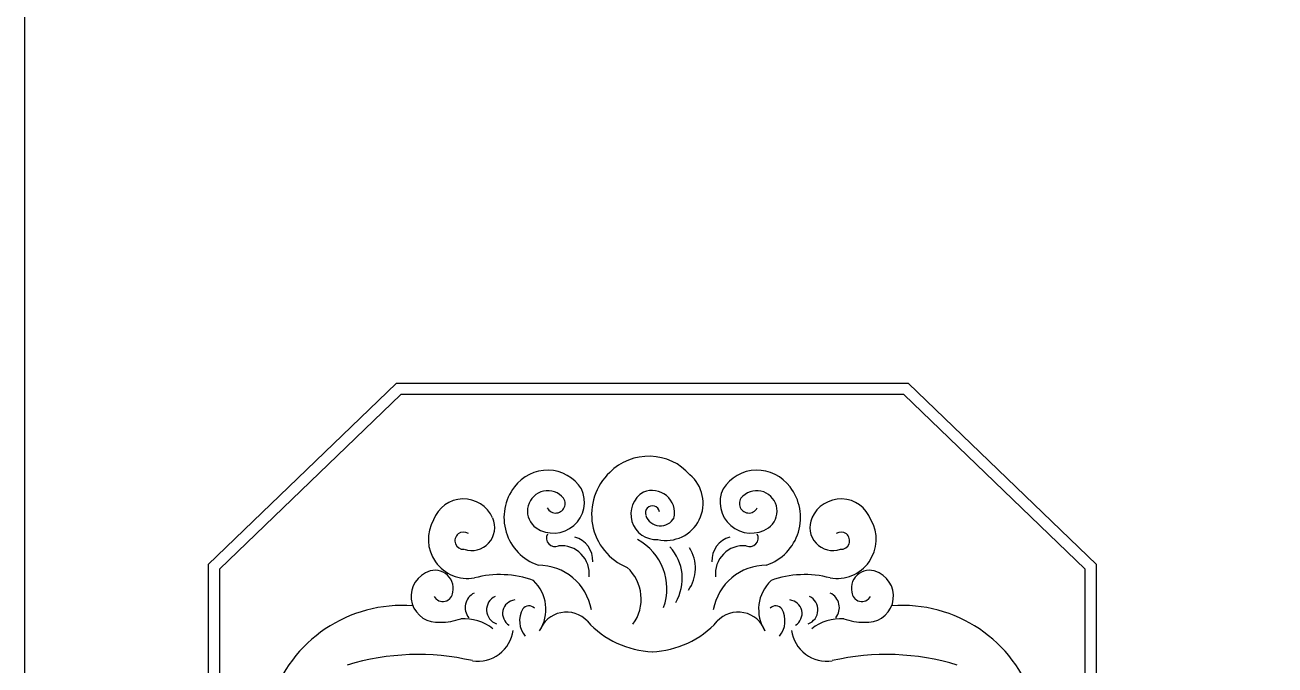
# Model space of a CAD drawing. Header units: millimetres. Extents: x -159345 to -158169, y -77510 to -76933.
# Drawn here: x -159344.5 to -159238.9, y -77427.1 to -77373.1 of the extents above; entities that cross this region are included whole.
import ezdxf

# ---------------------------------------------------------------- set-up
doc = ezdxf.new("R2010")
doc.units = ezdxf.units.MM
doc.header["$LTSCALE"] = 2
doc.header["$MEASUREMENT"] = 0
doc.layers.add('图库', color=1, linetype='CONTINUOUS')
doc.layers.add('标注', color=7, linetype='CONTINUOUS', lineweight=25)

msp = doc.modelspace()

# ---------------------------------------------------------------- linework, layer by layer
at = {"layer": '图库', "color": 0}
for p, q in [((-159313.15, -77403.35), (-159329.04, -77418.65)), ((-159313.15, -77403.35), (-159329.04, -77418.65)), ((-159269.89, -77403.35), (-159313.15, -77403.35)), ((-159269.89, -77403.35), (-159313.15, -77403.35)), ((-159254.01, -77418.65), (-159269.89, -77403.35)), ((-159254.01, -77418.65), (-159269.89, -77403.35)), ((-159312.77, -77404.3), (-159328.09, -77419.05)), ((-159312.77, -77404.3), (-159328.09, -77419.05)), ((-159270.28, -77404.3), (-159312.77, -77404.3)), ((-159270.28, -77404.3), (-159312.77, -77404.3)), ((-159254.96, -77419.05), (-159270.28, -77404.3)), ((-159254.96, -77419.05), (-159270.28, -77404.3)), ((-159329.04, -77418.65), (-159329.04, -77463.84)), ((-159329.04, -77418.65), (-159329.04, -77463.84)), ((-159254.01, -77463.84), (-159254.01, -77418.65)), ((-159254.01, -77463.84), (-159254.01, -77418.65)), ((-159328.09, -77419.05), (-159328.09, -77463.43)), ((-159328.09, -77419.05), (-159328.09, -77463.43)), ((-159254.96, -77463.43), (-159254.96, -77419.05)), ((-159254.96, -77463.43), (-159254.96, -77419.05))]:
    msp.add_line(p, q, dxfattribs=at)
for centre, radius, start, end in [((-159291.82, -77414.15), 4.65, 41.5795, 135.1033), ((-159291.82, -77414.15), 4.65, 41.5795, 135.1033), ((-159300.39, -77414.11), 3.43, 32.7999, 144.021), ((-159300.39, -77414.11), 3.43, 32.7999, 144.021), ((-159291.8, -77414.41), 4.85, 133.0785, 247.6747), ((-159291.8, -77414.41), 4.85, 133.0785, 247.6747), ((-159290.38, -77413.47), 3.15, 257.6623, 49.858), ((-159290.38, -77413.47), 3.15, 257.6623, 49.858), ((-159282.66, -77414.11), 3.43, 35.979, 147.2001), ((-159282.66, -77414.11), 3.43, 35.979, 147.2001), ((-159299.81, -77414.68), 4.24, 142.3967, 251.2006), ((-159299.81, -77414.68), 4.24, 142.3967, 251.2006), ((-159300.35, -77414.14), 1.72, 47.2973, 235.053), ((-159300.35, -77414.14), 1.72, 47.2973, 235.053), ((-159299.87, -77413.38), 2.62, 236.0038, 25.5281), ((-159299.87, -77413.38), 2.62, 236.0038, 25.5281), ((-159291.55, -77414.31), 1.92, 348.6476, 111.8893), ((-159291.55, -77414.31), 1.92, 348.6476, 111.8893), ((-159283.18, -77413.38), 2.62, 154.4719, 303.9962), ((-159283.18, -77413.38), 2.62, 154.4719, 303.9962), ((-159282.7, -77414.14), 1.72, 304.947, 132.7027), ((-159282.7, -77414.14), 1.72, 304.947, 132.7027), ((-159283.24, -77414.68), 4.24, 288.7994, 37.6033), ((-159283.24, -77414.68), 4.24, 288.7994, 37.6033), ((-159307.47, -77415.8), 2.69, 23.6821, 159.6839), ((-159307.47, -77415.8), 2.69, 23.6821, 159.6839), ((-159299.68, -77413.5), 0.8, 207.4956, 51.5668), ((-159299.68, -77413.5), 0.8, 207.4956, 51.5668), ((-159291.17, -77414.39), 2.16, 120.5102, 273.2382), ((-159291.17, -77414.39), 2.16, 120.5102, 273.2382), ((-159283.37, -77413.5), 0.8, 128.4332, 332.5044), ((-159283.37, -77413.5), 0.8, 128.4332, 332.5044), ((-159275.58, -77415.8), 2.69, 20.3161, 156.3179), ((-159275.58, -77415.8), 2.69, 20.3161, 156.3179), ((-159291.51, -77414.29), 0.599, 9.6989, 199.676), ((-159291.51, -77414.29), 0.599, 9.6989, 199.676), ((-159290.83, -77414.06), 1.32, 199.3273, 331.3266), ((-159290.83, -77414.06), 1.32, 199.3273, 331.3266), ((-159307.13, -77416.52), 3.31, 149.9974, 280.1559), ((-159307.13, -77416.52), 3.31, 149.9974, 280.1559), ((-159306.79, -77415.51), 1.96, 251.2367, 23.6846), ((-159306.79, -77415.51), 1.96, 251.2367, 23.6846), ((-159276.25, -77415.51), 1.96, 156.3154, 288.7633), ((-159276.25, -77415.51), 1.96, 156.3154, 288.7633), ((-159275.92, -77416.52), 3.31, 259.8441, 30.0026), ((-159275.92, -77416.52), 3.31, 259.8441, 30.0026), ((-159307.47, -77416.64), 0.724, 55.5545, 273.3673), ((-159307.47, -77416.64), 0.724, 55.5545, 273.3673), ((-159299.74, -77416.41), 0.726, 152.5991, 294.3625), ((-159299.74, -77416.41), 0.726, 152.5991, 294.3625), ((-159298.61, -77418.32), 2.06, 356.9774, 74.962), ((-159298.61, -77418.32), 2.06, 356.9774, 74.962), ((-159295.03, -77420.71), 4.74, 340.4793, 61.6347), ((-159295.03, -77420.71), 4.74, 340.4793, 61.6347), ((-159284.43, -77418.32), 2.06, 105.038, 183.0226), ((-159284.43, -77418.32), 2.06, 105.038, 183.0226), ((-159283.3, -77416.41), 0.726, 245.6375, 27.4009), ((-159283.3, -77416.41), 0.726, 245.6375, 27.4009), ((-159275.58, -77416.64), 0.724, 266.6327, 124.4455), ((-159275.58, -77416.64), 0.724, 266.6327, 124.4455), ((-159299.21, -77419.42), 2.36, 353.3383, 95.5622), ((-159299.21, -77419.42), 2.36, 353.3383, 95.5622), ((-159292.97, -77419.83), 3.98, 329.5176, 42.3435), ((-159292.97, -77419.83), 3.98, 329.5176, 42.3435), ((-159291.08, -77418.97), 3.2, 324.4549, 32.7135), ((-159291.08, -77418.97), 3.2, 324.4549, 32.7135), ((-159283.83, -77419.42), 2.36, 84.4378, 186.6617), ((-159283.83, -77419.42), 2.36, 84.4378, 186.6617), ((-159301.19, -77423.3), 4.6, 10.399, 89.7853), ((-159301.19, -77423.3), 4.6, 10.399, 89.7853), ((-159281.85, -77423.3), 4.6, 90.2147, 169.601), ((-159281.85, -77423.3), 4.6, 90.2147, 169.601), ((-159309.7, -77421.33), 2.2, 116.668, 277.0585), ((-159309.7, -77421.33), 2.2, 116.668, 277.0585), ((-159309.87, -77420.66), 1.53, 348.2006, 122.1623), ((-159309.87, -77420.66), 1.53, 348.2006, 122.1623), ((-159304.4, -77427.82), 8.32, 70.007, 104.9459), ((-159304.4, -77427.82), 8.32, 70.007, 104.9459), ((-159296.07, -77421.57), 3.61, 323.8928, 47.7716), ((-159296.07, -77421.57), 3.61, 323.8928, 47.7716), ((-159278.65, -77427.82), 8.32, 75.0541, 109.993), ((-159278.65, -77427.82), 8.32, 75.0541, 109.993), ((-159273.18, -77420.66), 1.53, 57.8377, 191.7994), ((-159273.18, -77420.66), 1.53, 57.8377, 191.7994), ((-159273.35, -77421.33), 2.2, 262.9415, 63.332), ((-159273.35, -77421.33), 2.2, 262.9415, 63.332), ((-159303.88, -77422.44), 3.37, 327.4192, 46.3581), ((-159303.88, -77422.44), 3.37, 327.4192, 46.3581), ((-159279.17, -77422.44), 3.37, 133.6419, 212.5808), ((-159279.17, -77422.44), 3.37, 133.6419, 212.5808), ((-159309.22, -77420.92), 0.851, 210.8865, 356.1588), ((-159309.22, -77420.92), 0.851, 210.8865, 356.1588), ((-159305.97, -77422.29), 1.36, 115.7596, 218.8164), ((-159305.97, -77422.29), 1.36, 115.7596, 218.8164), ((-159304.27, -77422.48), 1.25, 115.4921, 250.3109), ((-159304.27, -77422.48), 1.25, 115.4921, 250.3109), ((-159303.02, -77422.79), 1.15, 95.838, 239.4127), ((-159303.02, -77422.79), 1.15, 95.838, 239.4127), ((-159280.02, -77422.79), 1.15, 300.5873, 84.162), ((-159280.02, -77422.79), 1.15, 300.5873, 84.162), ((-159278.78, -77422.48), 1.25, 289.6891, 64.5079), ((-159278.78, -77422.48), 1.25, 289.6891, 64.5079), ((-159277.08, -77422.29), 1.36, 321.1836, 64.2404), ((-159277.08, -77422.29), 1.36, 321.1836, 64.2404), ((-159273.82, -77420.92), 0.851, 183.8412, 329.1135), ((-159273.82, -77420.92), 0.851, 183.8412, 329.1135), ((-159312.64, -77433.76), 11.65, 85.5752, 162.2802), ((-159312.64, -77433.76), 11.65, 85.5752, 162.2802), ((-159300.68, -77423.41), 2.05, 150.5899, 219.5476), ((-159300.68, -77423.41), 2.05, 150.5899, 219.5476), ((-159301.94, -77422.78), 0.643, 42.6149, 144.1112), ((-159301.94, -77422.78), 0.643, 42.6149, 144.1112), ((-159298.77, -77425.09), 2.42, 42.9128, 159.6848), ((-159298.77, -77425.09), 2.42, 42.9128, 159.6848), ((-159284.27, -77425.09), 2.42, 20.3152, 137.0872), ((-159284.27, -77425.09), 2.42, 20.3152, 137.0872), ((-159281.1, -77422.78), 0.643, 35.8888, 137.3851), ((-159281.1, -77422.78), 0.643, 35.8888, 137.3851), ((-159282.36, -77423.41), 2.05, 320.4524, 29.4101), ((-159282.36, -77423.41), 2.05, 320.4524, 29.4101), ((-159270.4, -77433.76), 11.65, 17.7198, 94.4248), ((-159270.4, -77433.76), 11.65, 17.7198, 94.4248), ((-159309.31, -77418.96), 4.56, 268.5407, 290.6796), ((-159309.31, -77418.96), 4.56, 268.5407, 290.6796), ((-159307.51, -77427.41), 4.19, 52.8402, 92.5549), ((-159307.51, -77427.41), 4.19, 52.8402, 92.5549), ((-159291.21, -77418.2), 7.82, 222.1461, 267.8645), ((-159291.21, -77418.2), 7.82, 222.1461, 267.8645), ((-159291.83, -77418.2), 7.82, 272.1355, 317.8539), ((-159291.83, -77418.2), 7.82, 272.1355, 317.8539), ((-159275.53, -77427.41), 4.19, 87.4451, 127.1598), ((-159275.53, -77427.41), 4.19, 87.4451, 127.1598), ((-159273.74, -77418.96), 4.56, 249.3204, 271.4593), ((-159273.74, -77418.96), 4.56, 249.3204, 271.4593), ((-159306.25, -77423.8), 3.01, 261.1176, 352.1756), ((-159306.25, -77423.8), 3.01, 261.1176, 352.1756), ((-159276.79, -77423.8), 3.01, 187.8244, 278.8824), ((-159276.79, -77423.8), 3.01, 187.8244, 278.8824), ((-159311.31, -77446.79), 20.54, 77.0694, 106.9039), ((-159311.31, -77446.79), 20.54, 77.0694, 106.9039), ((-159271.73, -77446.79), 20.54, 73.0961, 102.9306), ((-159271.73, -77446.79), 20.54, 73.0961, 102.9306)]:
    msp.add_arc(centre, radius, start, end, dxfattribs=at)
at = {"layer": '标注', "color": 7}
msp.add_lwpolyline([(-159344.51, -76933.35), (-158169.01, -76933.35), (-158169.01, -77510.43), (-159344.51, -77510.43)], close=True, dxfattribs=at)

doc.saveas('drawing.dxf')
